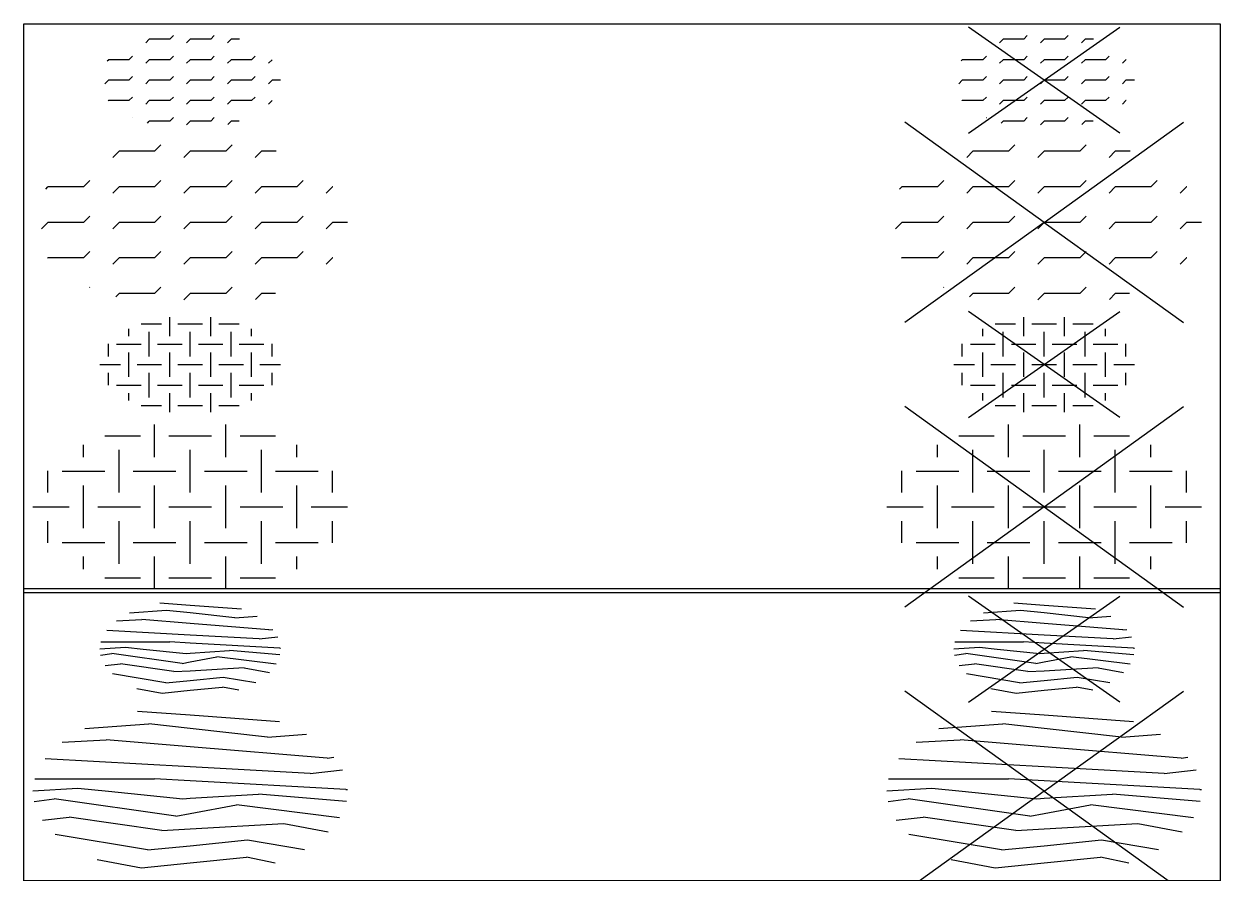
# Model space of a CAD drawing. Header units: metres. Extents: x -77 to 448, y 4806 to 5239.
# Drawn here: x -35.97 to -27.56, y 5056.42 to 5062.39 of the extents above; entities that cross this region are included whole.
import ezdxf
from ezdxf.enums import TextEntityAlignment as Align

# ---------------------------------------------------------------- set-up
doc = ezdxf.new("R2010")
doc.units = ezdxf.units.M
doc.layers.add('V-WE-VH-OPENVERHARDING_STRAATBAKSTEEN-S', color=90, linetype='Continuous', lineweight=25)
doc.styles.add('NLCS-ISO', font='NLCS-ISO.ttf')

# ---------------------------------------------------------------- blocks, each defined once
blk = doc.blocks.new('SVH-SPECIAAL_OVERIG_LANGSHOUT-SO')
for p, q in [((0, 2.672), (-1.847, 2.804)), ((3.141, 2.448), (0, 2.672)), ((-3.701, 2.209), (-1.451, 2.37)), ((0, 2.208), (-1.451, 2.37)), ((2.719, 1.906), (0, 2.208)), ((-4.498, 1.728), (-2.95, 1.814)), ((0, 1.568), (-2.95, 1.814)), ((2.719, 1.906), (4.084, 2.004)), ((4.812, 1.167), (0, 1.568)), ((0, 0.859), (-5.101, 1.143)), ((4.219, 0.625), (0, 0.859)), ((4.812, 1.167), (5.05, 1.206)), ((-5.465, 0.436), (-1.253, 0.436)), ((0, 0.366), (-1.253, 0.436)), ((4.219, 0.625), (5.346, 0.75)), ((-5.525, 0.019), (-3.946, 0.107)), ((-3.946, 0.107), (-2.874, 0)), ((5.469, 0.063), (0, 0.366)), ((5.469, 0.063), (5.524, 0.066)), ((-5.484, -0.364), (-4.781, -0.263)), ((-0.5, -0.875), (-4.781, -0.263)), ((-2.874, 0), (-0.255, -0.262)), ((-0.255, -0.262), (0, -0.246)), ((0, -0.246), (2.402, -0.096)), ((5.486, -0.353), (2.402, -0.096)), ((-0.5, -0.875), (0, -0.781)), ((0, -0.781), (1.629, -0.476)), ((5.249, -0.928), (1.629, -0.476)), ((-5.194, -1.015), (-4.254, -0.91)), ((-1, -1.375), (-4.254, -0.91)), ((0, -1.319), (3.294, -1.136)), ((3.294, -1.137), (4.847, -1.428)), ((-1.5, -2.063), (-4.748, -1.521)), ((-1, -1.375), (0, -1.319)), ((-1.5, -2.063), (0, -1.913)), ((0, -1.913), (2.016, -1.711)), ((2.015, -1.711), (4.014, -2.044)), ((-3.267, -2.399), (-1.715, -2.69)), ((-1.715, -2.69), (0, -2.519)), ((0, -2.519), (1.979, -2.321)), ((2.979, -2.521), (1.979, -2.321))]:
    blk.add_line(p, q)
at = {"style": 'NLCS-ISO'}
blk.add_attdef('KLEUR', text='', height=1.8, dxfattribs=at).set_placement((6.525, 0), align=Align.MIDDLE_LEFT)
at = {"style": 'NLCS-ISO', "flags": 1}
blk.add_attdef('FUNCTIE', text='', height=1.8, dxfattribs=at).set_placement((0, -3.975), align=Align.TOP_CENTER)
blk = doc.blocks.new('SVH-SPECIAAL_OVERIG_LANGSHOUT_KL-SO')
for p, q in [((-2.128, 1.27), (-0.834, 1.363)), ((0, 1.536), (-1.062, 1.612)), ((0, 1.27), (-0.834, 1.362)), ((1.806, 1.407), (0, 1.536)), ((1.563, 1.096), (0, 1.27)), ((-2.586, 0.993), (-1.696, 1.043)), ((0, 0.901), (-1.696, 1.043)), ((2.767, 0.671), (0, 0.901)), ((1.563, 1.096), (2.348, 1.152)), ((0, 0.494), (-2.933, 0.657)), ((2.426, 0.359), (0, 0.494)), ((2.426, 0.359), (3.074, 0.431)), ((2.767, 0.671), (2.904, 0.694)), ((-3.177, 0.011), (-2.269, 0.062)), ((-3.143, 0.251), (-0.72, 0.251)), ((-2.269, 0.062), (-1.653, 0)), ((0, 0.211), (-0.72, 0.251)), ((3.145, 0.036), (0, 0.211)), ((3.145, 0.036), (3.176, 0.038)), ((-3.153, -0.209), (-2.749, -0.151)), ((-0.288, -0.503), (-2.749, -0.151)), ((-1.653, 0), (-0.147, -0.151)), ((-0.146, -0.151), (0, -0.142)), ((0, -0.142), (1.381, -0.055)), ((0, -0.449), (0.937, -0.274)), ((3.018, -0.534), (0.937, -0.274)), ((3.154, -0.203), (1.381, -0.055)), ((-2.986, -0.583), (-2.446, -0.523)), ((-0.575, -0.791), (-2.446, -0.523)), ((-0.575, -0.791), (0, -0.759)), ((-0.288, -0.503), (0, -0.449)), ((0, -0.759), (1.894, -0.653)), ((1.894, -0.654), (2.787, -0.821)), ((-0.862, -1.186), (-2.73, -0.875)), ((-0.862, -1.186), (0, -1.1)), ((0, -1.1), (1.159, -0.984)), ((1.159, -0.984), (2.308, -1.175)), ((-1.878, -1.38), (-0.986, -1.547)), ((-0.986, -1.547), (0, -1.448)), ((0, -1.448), (1.138, -1.335)), ((1.713, -1.449), (1.138, -1.334))]:
    blk.add_line(p, q)
at = {"style": 'NLCS-ISO'}
blk.add_attdef('KLEUR', text='', height=1.8, dxfattribs=at).set_placement((4.25, 0), align=Align.MIDDLE_LEFT)
at = {"style": 'NLCS-ISO', "flags": 1}
blk.add_attdef('FUNCTIE', text='', height=1.8, dxfattribs=at).set_placement((0, -2.75), align=Align.TOP_CENTER)
blk = doc.blocks.new('SVH-SPECIAAL_OVERIG_TRANENPLAAT_01-SO')
for p, q in [((-1.25, 2.5), (-1.25, 2.898)), ((1.25, 2.5), (1.25, 2.898)), ((-3.75, 1.75), (-3.75, 2.185)), ((-2.995, 2.5), (-2.5, 2.5)), ((-2.5, 2.5), (-1.75, 2.5)), ((-1.25, 1.75), (-1.25, 2.5)), ((-0.75, 2.5), (0, 2.5)), ((0, 2.5), (0.75, 2.5)), ((1.25, 1.75), (1.25, 2.5)), ((1.75, 2.5), (2.5, 2.5)), ((2.5, 2.5), (2.995, 2.5)), ((3.75, 1.75), (3.75, 2.185)), ((-2.5, 0.5), (-2.5, 2)), ((0, 0.5), (0, 2)), ((2.5, 0.5), (2.5, 2)), ((-5, 0.5), (-5, 1.266)), ((5, 0.5), (5, 1.266)), ((-4.5, 1.25), (-3, 1.25)), ((-2, 1.25), (-0.5, 1.25)), ((0.5, 1.25), (2, 1.25)), ((3, 1.25), (4.5, 1.25)), ((-3.75, 0), (-3.75, 0.75)), ((-1.25, 0), (-1.25, 0.75)), ((1.25, 0), (1.25, 0.75)), ((3.75, 0), (3.75, 0.75)), ((-5.525, 0), (-5, 0)), ((-5, 0), (-4.25, 0)), ((-3.75, -0.75), (-3.75, 0)), ((-3.25, 0), (-2.5, 0)), ((-2.5, 0), (-1.75, 0)), ((-1.25, -0.75), (-1.25, 0)), ((-0.75, 0), (0, 0)), ((0, 0), (0.75, 0)), ((1.25, -0.75), (1.25, 0)), ((1.75, 0), (2.5, 0)), ((2.5, 0), (3.25, 0)), ((3.75, -0.75), (3.75, 0)), ((4.25, 0), (5, 0)), ((5, 0), (5.525, 0)), ((-5, -1.266), (-5, -0.5)), ((-2.5, -2), (-2.5, -0.5)), ((0, -2), (0, -0.5)), ((2.5, -2), (2.5, -0.5)), ((5, -1.266), (5, -0.5)), ((-4.5, -1.25), (-3, -1.25)), ((-2, -1.25), (-0.5, -1.25)), ((0.5, -1.25), (2, -1.25)), ((3, -1.25), (4.5, -1.25)), ((-3.75, -2.185), (-3.75, -1.75)), ((-1.25, -2.5), (-1.25, -1.75)), ((1.25, -2.5), (1.25, -1.75)), ((3.75, -2.185), (3.75, -1.75)), ((-2.995, -2.5), (-2.5, -2.5)), ((-2.5, -2.5), (-1.75, -2.5)), ((-1.25, -2.898), (-1.25, -2.5)), ((-0.75, -2.5), (0, -2.5)), ((0, -2.5), (0.75, -2.5)), ((1.25, -2.898), (1.25, -2.5)), ((1.75, -2.5), (2.5, -2.5)), ((2.5, -2.5), (2.995, -2.5))]:
    blk.add_line(p, q)
at = {"style": 'NLCS-ISO'}
blk.add_attdef('KLEUR', text='', height=1.8, dxfattribs=at).set_placement((6.525, 0), align=Align.MIDDLE_LEFT)
at = {"style": 'NLCS-ISO', "flags": 1}
blk.add_attdef('FUNCTIE', text='', height=1.8, dxfattribs=at).set_placement((0, -3.975), align=Align.TOP_CENTER)
blk = doc.blocks.new('SVH-SPECIAAL_OVERIG_TRANENPLAAT_01_KL-SO')
for p, q in [((-1.722, 1.437), (-1.438, 1.437)), ((-1.438, 1.437), (-1.006, 1.437)), ((-0.719, 1.437), (-0.719, 1.666)), ((-0.719, 1.006), (-0.719, 1.437)), ((-0.431, 1.437), (0, 1.437)), ((0, 1.437), (0.431, 1.437)), ((0.719, 1.437), (0.719, 1.666)), ((0.719, 1.006), (0.719, 1.437)), ((1.006, 1.437), (1.437, 1.437)), ((1.437, 1.437), (1.722, 1.437)), ((-2.156, 1.006), (-2.156, 1.256)), ((-1.438, 0.287), (-1.438, 1.15)), ((0, 0.287), (0, 1.15)), ((1.437, 0.287), (1.437, 1.15)), ((2.156, 1.006), (2.156, 1.256)), ((-2.875, 0.287), (-2.875, 0.728)), ((-2.587, 0.719), (-1.725, 0.719)), ((-2.156, 0), (-2.156, 0.431)), ((-1.15, 0.719), (-0.287, 0.719)), ((-0.719, 0), (-0.719, 0.431)), ((0.287, 0.719), (1.15, 0.719)), ((0.719, 0), (0.719, 0.431)), ((1.725, 0.719), (2.587, 0.719)), ((2.156, 0), (2.156, 0.431)), ((2.875, 0.287), (2.875, 0.728)), ((-3.177, 0), (-2.875, 0)), ((-2.875, 0), (-2.444, 0)), ((-2.156, -0.431), (-2.156, 0)), ((-1.869, 0), (-1.438, 0)), ((-1.438, 0), (-1.006, 0)), ((-0.719, -0.431), (-0.719, 0)), ((-0.431, 0), (0, 0)), ((0, 0), (0.431, 0)), ((0.719, -0.431), (0.719, 0)), ((1.006, 0), (1.437, 0)), ((1.437, 0), (1.869, 0)), ((2.156, -0.431), (2.156, 0)), ((2.444, 0), (2.875, 0)), ((2.875, 0), (3.177, 0)), ((-2.875, -0.728), (-2.875, -0.287)), ((-1.438, -1.15), (-1.438, -0.287)), ((0, -1.15), (0, -0.287)), ((1.437, -1.15), (1.437, -0.287)), ((2.875, -0.728), (2.875, -0.287)), ((-2.587, -0.719), (-1.725, -0.719)), ((-1.15, -0.719), (-0.287, -0.719)), ((0.287, -0.719), (1.15, -0.719)), ((1.725, -0.719), (2.587, -0.719)), ((-2.156, -1.256), (-2.156, -1.006)), ((-0.719, -1.438), (-0.719, -1.006)), ((0.719, -1.438), (0.719, -1.006)), ((2.156, -1.256), (2.156, -1.006)), ((-1.722, -1.438), (-1.438, -1.438)), ((-1.438, -1.438), (-1.006, -1.438)), ((-0.719, -1.666), (-0.719, -1.438)), ((-0.431, -1.438), (0, -1.438)), ((0, -1.438), (0.431, -1.438)), ((0.719, -1.666), (0.719, -1.438)), ((1.006, -1.438), (1.437, -1.438)), ((1.437, -1.438), (1.722, -1.438))]:
    blk.add_line(p, q)
at = {"style": 'NLCS-ISO'}
blk.add_attdef('KLEUR', text='', height=1.8, dxfattribs=at).set_placement((4.25, 0), align=Align.MIDDLE_LEFT)
at = {"style": 'NLCS-ISO', "flags": 1}
blk.add_attdef('FUNCTIE', text='', height=1.8, dxfattribs=at).set_placement((0, -2.75), align=Align.TOP_CENTER)
blk = doc.blocks.new('SVH-SPECIAAL_OVERIG_TRANENPLAAT_02-SO')
for p, q in [((-1.25, 2.5), (-1.029, 2.721)), ((1.25, 2.5), (1.471, 2.721)), ((-2.721, 2.279), (-2.5, 2.5)), ((-1.25, 2.5), (-2.5, 2.5)), ((-0.221, 2.279), (0, 2.5)), ((1.25, 2.5), (0, 2.5)), ((2.279, 2.279), (2.5, 2.5)), ((3.02, 2.5), (2.5, 2.5)), ((-3.75, 1.25), (-3.529, 1.471)), ((-1.25, 1.25), (-1.029, 1.471)), ((1.25, 1.25), (1.471, 1.471)), ((3.75, 1.25), (3.971, 1.471)), ((-5.078, 1.172), (-5, 1.25)), ((-3.75, 1.25), (-5, 1.25)), ((-2.721, 1.029), (-2.5, 1.25)), ((-1.25, 1.25), (-2.5, 1.25)), ((-0.221, 1.029), (0, 1.25)), ((1.25, 1.25), (0, 1.25)), ((2.279, 1.029), (2.5, 1.25)), ((3.75, 1.25), (2.5, 1.25)), ((4.779, 1.029), (5, 1.25)), ((5.014, 1.25), (5, 1.25)), ((-3.75, 0), (-5, 0)), ((-3.75, 0), (-3.529, 0.221)), ((-1.25, 0), (-2.5, 0)), ((-1.25, 0), (-1.029, 0.221)), ((1.25, 0), (0, 0)), ((1.25, 0), (1.471, 0.221)), ((3.75, 0), (2.5, 0)), ((3.75, 0), (3.971, 0.221)), ((5.525, 0), (5, 0)), ((-5.221, -0.221), (-5, 0)), ((-2.721, -0.221), (-2.5, 0)), ((-0.221, -0.221), (0, 0)), ((2.279, -0.221), (2.5, 0)), ((4.779, -0.221), (5, 0)), ((-5.007, -1.257), (-5, -1.25)), ((-3.75, -1.25), (-5, -1.25)), ((-3.75, -1.25), (-3.529, -1.029)), ((-2.721, -1.471), (-2.5, -1.25)), ((-1.25, -1.25), (-2.5, -1.25)), ((-1.25, -1.25), (-1.029, -1.029)), ((-0.221, -1.471), (0, -1.25)), ((1.25, -1.25), (0, -1.25)), ((1.25, -1.25), (1.471, -1.029)), ((2.279, -1.471), (2.5, -1.25)), ((3.75, -1.25), (2.5, -1.25)), ((3.75, -1.25), (3.971, -1.029)), ((4.779, -1.471), (5, -1.25)), ((5.014, -1.25), (5, -1.25)), ((-3.536, -2.286), (-3.529, -2.279)), ((-2.619, -2.619), (-2.5, -2.5)), ((-1.25, -2.5), (-2.5, -2.5)), ((-1.25, -2.5), (-1.029, -2.279)), ((-0.221, -2.721), (0, -2.5)), ((1.25, -2.5), (0, -2.5)), ((1.25, -2.5), (1.471, -2.279)), ((2.294, -2.707), (2.5, -2.5)), ((2.995, -2.5), (2.5, -2.5))]:
    blk.add_line(p, q)
at = {"style": 'NLCS-ISO'}
blk.add_attdef('KLEUR', text='', height=1.8, dxfattribs=at).set_placement((6.525, 0), align=Align.MIDDLE_LEFT)
at = {"style": 'NLCS-ISO', "flags": 1}
blk.add_attdef('FUNCTIE', text='', height=1.8, dxfattribs=at).set_placement((0, -3.975), align=Align.TOP_CENTER)
blk = doc.blocks.new('SVH-SPECIAAL_OVERIG_TRANENPLAAT_02_KL-SO')
for p, q in [((-1.565, 1.31), (-1.438, 1.438)), ((-0.719, 1.438), (-1.438, 1.438)), ((-0.719, 1.438), (-0.592, 1.565)), ((-0.127, 1.31), (0, 1.438)), ((0.719, 1.438), (0, 1.438)), ((0.719, 1.438), (0.846, 1.565)), ((1.31, 1.31), (1.438, 1.438)), ((1.736, 1.438), (1.438, 1.438)), ((-2.156, 0.719), (-2.029, 0.846)), ((-0.719, 0.719), (-0.592, 0.846)), ((0.719, 0.719), (0.846, 0.846)), ((2.156, 0.719), (2.283, 0.846)), ((-2.92, 0.674), (-2.875, 0.719)), ((-2.156, 0.719), (-2.875, 0.719)), ((-1.565, 0.592), (-1.438, 0.719)), ((-0.719, 0.719), (-1.438, 0.719)), ((-0.127, 0.592), (0, 0.719)), ((0.719, 0.719), (0, 0.719)), ((1.31, 0.592), (1.438, 0.719)), ((2.156, 0.719), (1.438, 0.719)), ((2.748, 0.592), (2.875, 0.719)), ((2.883, 0.719), (2.875, 0.719)), ((-2.156, 0), (-2.875, 0)), ((-2.156, 0), (-2.029, 0.127)), ((-0.719, 0), (-1.438, 0)), ((-0.719, 0), (-0.592, 0.127)), ((0.719, 0), (0, 0)), ((0.719, 0), (0.846, 0.127)), ((2.156, 0), (1.438, 0)), ((2.156, 0), (2.283, 0.127)), ((3.177, 0), (2.875, 0)), ((-3.002, -0.127), (-2.875, 0)), ((-1.565, -0.127), (-1.438, 0)), ((-0.127, -0.127), (0, 0)), ((1.31, -0.127), (1.438, 0)), ((2.748, -0.127), (2.875, 0)), ((-2.879, -0.723), (-2.875, -0.719)), ((-2.156, -0.719), (-2.875, -0.719)), ((-2.156, -0.719), (-2.029, -0.592)), ((-1.565, -0.846), (-1.438, -0.719)), ((-0.719, -0.719), (-1.438, -0.719)), ((-0.719, -0.719), (-0.592, -0.592)), ((-0.127, -0.846), (0, -0.719)), ((0.719, -0.719), (0, -0.719)), ((0.719, -0.719), (0.846, -0.592)), ((1.31, -0.846), (1.438, -0.719)), ((2.156, -0.719), (1.438, -0.719)), ((2.156, -0.719), (2.283, -0.592)), ((2.748, -0.846), (2.875, -0.719)), ((2.883, -0.719), (2.875, -0.719)), ((-2.033, -1.314), (-2.029, -1.31)), ((-1.506, -1.506), (-1.438, -1.438)), ((-0.719, -1.438), (-1.438, -1.438)), ((-0.719, -1.438), (-0.592, -1.31)), ((-0.127, -1.565), (0, -1.438)), ((0.719, -1.438), (0, -1.438)), ((0.719, -1.438), (0.846, -1.31)), ((1.319, -1.556), (1.438, -1.438)), ((1.722, -1.438), (1.438, -1.438))]:
    blk.add_line(p, q)
at = {"style": 'NLCS-ISO'}
blk.add_attdef('KLEUR', text='', height=1.8, dxfattribs=at).set_placement((4.25, 0), align=Align.MIDDLE_LEFT)
at = {"style": 'NLCS-ISO', "flags": 1}
blk.add_attdef('FUNCTIE', text='', height=1.8, dxfattribs=at).set_placement((0, -2.75), align=Align.TOP_CENTER)
blk = doc.blocks.new('V-SVH-SPECIAAL_OVERIG_LANGSHOUT-SO')
for p, q in [((0, 0), (-4.895, 3.524)), ((0, 0), (4.895, 3.524)), ((0, 2.672), (-1.847, 2.804)), ((3.141, 2.448), (0, 2.672)), ((-3.701, 2.209), (-1.451, 2.37)), ((0, 2.208), (-1.451, 2.37)), ((2.719, 1.906), (0, 2.208)), ((-4.498, 1.728), (-2.95, 1.814)), ((0, 1.568), (-2.95, 1.814)), ((2.719, 1.906), (4.084, 2.004)), ((4.812, 1.167), (0, 1.568)), ((0, 0.859), (-5.101, 1.143)), ((4.219, 0.625), (0, 0.859)), ((4.812, 1.167), (5.05, 1.206)), ((-5.465, 0.436), (-1.253, 0.436)), ((0, 0.366), (-1.253, 0.436)), ((4.219, 0.625), (5.346, 0.75)), ((-5.525, 0.019), (-3.946, 0.107)), ((0, 0), (-4.895, -3.524)), ((-3.946, 0.107), (-2.874, 0)), ((5.469, 0.063), (0, 0.366)), ((0, 0), (4.895, -3.524)), ((5.469, 0.063), (5.524, 0.066)), ((-5.484, -0.364), (-4.781, -0.263)), ((-0.5, -0.875), (-4.781, -0.263)), ((-2.874, 0), (-0.255, -0.262)), ((-0.255, -0.262), (0, -0.246)), ((0, -0.246), (2.402, -0.096)), ((5.486, -0.353), (2.402, -0.096)), ((-0.5, -0.875), (0, -0.781)), ((0, -0.781), (1.629, -0.476)), ((5.249, -0.928), (1.629, -0.476)), ((-5.194, -1.015), (-4.254, -0.91)), ((-1, -1.375), (-4.254, -0.91)), ((0, -1.319), (3.294, -1.136)), ((3.294, -1.137), (4.847, -1.428)), ((-1.5, -2.063), (-4.748, -1.521)), ((-1, -1.375), (0, -1.319)), ((-1.5, -2.063), (0, -1.913)), ((0, -1.913), (2.016, -1.711)), ((2.015, -1.711), (4.014, -2.044)), ((-3.267, -2.399), (-1.715, -2.69)), ((-1.715, -2.69), (0, -2.519)), ((0, -2.519), (1.979, -2.321)), ((2.979, -2.521), (1.979, -2.321))]:
    blk.add_line(p, q)
at = {"style": 'NLCS-ISO'}
blk.add_attdef('KLEUR', text='', height=1.8, dxfattribs=at).set_placement((6.525, 0), align=Align.MIDDLE_LEFT)
at = {"style": 'NLCS-ISO', "flags": 1}
blk.add_attdef('FUNCTIE', text='', height=1.8, dxfattribs=at).set_placement((0, -3.975), align=Align.TOP_CENTER)
blk = doc.blocks.new('V-SVH-SPECIAAL_OVERIG_LANGSHOUT_KL-SO')
for p, q in [((-2.662, -1.864), (2.662, 1.864)), ((2.662, -1.864), (-2.662, 1.864)), ((-2.128, 1.27), (-0.834, 1.363)), ((0, 1.536), (-1.062, 1.612)), ((0, 1.27), (-0.834, 1.362)), ((1.806, 1.407), (0, 1.536)), ((1.563, 1.096), (0, 1.27)), ((-2.586, 0.993), (-1.696, 1.043)), ((0, 0.901), (-1.696, 1.043)), ((2.767, 0.671), (0, 0.901)), ((1.563, 1.096), (2.348, 1.152)), ((0, 0.494), (-2.933, 0.657)), ((2.426, 0.359), (0, 0.494)), ((2.426, 0.359), (3.074, 0.431)), ((2.767, 0.671), (2.904, 0.694)), ((-3.177, 0.011), (-2.269, 0.062)), ((-3.143, 0.251), (-0.72, 0.251)), ((-2.269, 0.062), (-1.653, 0)), ((0, 0.211), (-0.72, 0.251)), ((3.145, 0.036), (0, 0.211)), ((3.145, 0.036), (3.176, 0.038)), ((-3.153, -0.209), (-2.749, -0.151)), ((-0.288, -0.503), (-2.749, -0.151)), ((-1.653, 0), (-0.147, -0.151)), ((-0.146, -0.151), (0, -0.142)), ((0, -0.142), (1.381, -0.055)), ((0, -0.449), (0.937, -0.274)), ((3.018, -0.534), (0.937, -0.274)), ((3.154, -0.203), (1.381, -0.055)), ((-2.986, -0.583), (-2.446, -0.523)), ((-0.575, -0.791), (-2.446, -0.523)), ((-0.575, -0.791), (0, -0.759)), ((-0.288, -0.503), (0, -0.449)), ((0, -0.759), (1.894, -0.653)), ((1.894, -0.654), (2.787, -0.821)), ((-0.862, -1.186), (-2.73, -0.875)), ((-0.862, -1.186), (0, -1.1)), ((0, -1.1), (1.159, -0.984)), ((1.159, -0.984), (2.308, -1.175)), ((-1.878, -1.38), (-0.986, -1.547)), ((-0.986, -1.547), (0, -1.448)), ((0, -1.448), (1.138, -1.335)), ((1.713, -1.449), (1.138, -1.334))]:
    blk.add_line(p, q)
at = {"style": 'NLCS-ISO'}
blk.add_attdef('KLEUR', text='', height=1.8, dxfattribs=at).set_placement((4.25, 0), align=Align.MIDDLE_LEFT)
at = {"style": 'NLCS-ISO', "flags": 1}
blk.add_attdef('FUNCTIE', text='', height=1.8, dxfattribs=at).set_placement((0, -2.75), align=Align.TOP_CENTER)
blk = doc.blocks.new('V-SVH-SPECIAAL_OVERIG_TRANENPLAAT_01-SO')
for p, q in [((0, 0), (-4.895, 3.524)), ((0, 0), (4.895, 3.524)), ((-1.25, 2.5), (-1.25, 2.898)), ((1.25, 2.5), (1.25, 2.898)), ((-3.75, 1.75), (-3.75, 2.185)), ((-2.995, 2.5), (-2.5, 2.5)), ((-2.5, 2.5), (-1.75, 2.5)), ((-1.25, 1.75), (-1.25, 2.5)), ((-0.75, 2.5), (0, 2.5)), ((0, 2.5), (0.75, 2.5)), ((1.25, 1.75), (1.25, 2.5)), ((1.75, 2.5), (2.5, 2.5)), ((2.5, 2.5), (2.995, 2.5)), ((3.75, 1.75), (3.75, 2.185)), ((-2.5, 0.5), (-2.5, 2)), ((0, 0.5), (0, 2)), ((2.5, 0.5), (2.5, 2)), ((-5, 0.5), (-5, 1.266)), ((5, 0.5), (5, 1.266)), ((-4.5, 1.25), (-3, 1.25)), ((-2, 1.25), (-0.5, 1.25)), ((0.5, 1.25), (2, 1.25)), ((3, 1.25), (4.5, 1.25)), ((-3.75, 0), (-3.75, 0.75)), ((-1.25, 0), (-1.25, 0.75)), ((1.25, 0), (1.25, 0.75)), ((3.75, 0), (3.75, 0.75)), ((-5.525, 0), (-5, 0)), ((-5, 0), (-4.25, 0)), ((0, 0), (-4.895, -3.524)), ((-3.75, -0.75), (-3.75, 0)), ((-3.25, 0), (-2.5, 0)), ((-2.5, 0), (-1.75, 0)), ((-1.25, -0.75), (-1.25, 0)), ((-0.75, 0), (0, 0)), ((0, 0), (0.75, 0)), ((0, 0), (4.895, -3.524)), ((1.25, -0.75), (1.25, 0)), ((1.75, 0), (2.5, 0)), ((2.5, 0), (3.25, 0)), ((3.75, -0.75), (3.75, 0)), ((4.25, 0), (5, 0)), ((5, 0), (5.525, 0)), ((-5, -1.266), (-5, -0.5)), ((-2.5, -2), (-2.5, -0.5)), ((0, -2), (0, -0.5)), ((2.5, -2), (2.5, -0.5)), ((5, -1.266), (5, -0.5)), ((-4.5, -1.25), (-3, -1.25)), ((-2, -1.25), (-0.5, -1.25)), ((0.5, -1.25), (2, -1.25)), ((3, -1.25), (4.5, -1.25)), ((-3.75, -2.185), (-3.75, -1.75)), ((-1.25, -2.5), (-1.25, -1.75)), ((1.25, -2.5), (1.25, -1.75)), ((3.75, -2.185), (3.75, -1.75)), ((-2.995, -2.5), (-2.5, -2.5)), ((-2.5, -2.5), (-1.75, -2.5)), ((-1.25, -2.898), (-1.25, -2.5)), ((-0.75, -2.5), (0, -2.5)), ((0, -2.5), (0.75, -2.5)), ((1.25, -2.898), (1.25, -2.5)), ((1.75, -2.5), (2.5, -2.5)), ((2.5, -2.5), (2.995, -2.5))]:
    blk.add_line(p, q)
at = {"style": 'NLCS-ISO'}
blk.add_attdef('KLEUR', text='', height=1.8, dxfattribs=at).set_placement((6.525, 0), align=Align.MIDDLE_LEFT)
at = {"style": 'NLCS-ISO', "flags": 1}
blk.add_attdef('FUNCTIE', text='', height=1.8, dxfattribs=at).set_placement((0, -3.975), align=Align.TOP_CENTER)
blk = doc.blocks.new('V-SVH-SPECIAAL_OVERIG_TRANENPLAAT_01_KL-SO')
for p, q in [((-2.662, -1.864), (2.662, 1.864)), ((2.662, -1.864), (-2.662, 1.864)), ((-1.722, 1.437), (-1.438, 1.437)), ((-1.438, 1.437), (-1.006, 1.437)), ((-0.719, 1.437), (-0.719, 1.666)), ((-0.719, 1.006), (-0.719, 1.437)), ((-0.431, 1.437), (0, 1.437)), ((0, 1.437), (0.431, 1.437)), ((0.719, 1.437), (0.719, 1.666)), ((0.719, 1.006), (0.719, 1.437)), ((1.006, 1.437), (1.437, 1.437)), ((1.437, 1.437), (1.722, 1.437)), ((-2.156, 1.006), (-2.156, 1.256)), ((-1.438, 0.287), (-1.438, 1.15)), ((0, 0.287), (0, 1.15)), ((1.437, 0.287), (1.437, 1.15)), ((2.156, 1.006), (2.156, 1.256)), ((-2.875, 0.287), (-2.875, 0.728)), ((-2.587, 0.719), (-1.725, 0.719)), ((-2.156, 0), (-2.156, 0.431)), ((-1.15, 0.719), (-0.287, 0.719)), ((-0.719, 0), (-0.719, 0.431)), ((0.287, 0.719), (1.15, 0.719)), ((0.719, 0), (0.719, 0.431)), ((1.725, 0.719), (2.587, 0.719)), ((2.156, 0), (2.156, 0.431)), ((2.875, 0.287), (2.875, 0.728)), ((-3.177, 0), (-2.875, 0)), ((-2.875, 0), (-2.444, 0)), ((-2.156, -0.431), (-2.156, 0)), ((-1.869, 0), (-1.438, 0)), ((-1.438, 0), (-1.006, 0)), ((-0.719, -0.431), (-0.719, 0)), ((-0.431, 0), (0, 0)), ((0, 0), (0.431, 0)), ((0.719, -0.431), (0.719, 0)), ((1.006, 0), (1.437, 0)), ((1.437, 0), (1.869, 0)), ((2.156, -0.431), (2.156, 0)), ((2.444, 0), (2.875, 0)), ((2.875, 0), (3.177, 0)), ((-2.875, -0.728), (-2.875, -0.287)), ((-1.438, -1.15), (-1.438, -0.287)), ((0, -1.15), (0, -0.287)), ((1.437, -1.15), (1.437, -0.287)), ((2.875, -0.728), (2.875, -0.287)), ((-2.587, -0.719), (-1.725, -0.719)), ((-1.15, -0.719), (-0.287, -0.719)), ((0.287, -0.719), (1.15, -0.719)), ((1.725, -0.719), (2.587, -0.719)), ((-2.156, -1.256), (-2.156, -1.006)), ((-0.719, -1.438), (-0.719, -1.006)), ((0.719, -1.438), (0.719, -1.006)), ((2.156, -1.256), (2.156, -1.006)), ((-1.722, -1.438), (-1.438, -1.438)), ((-1.438, -1.438), (-1.006, -1.438)), ((-0.719, -1.666), (-0.719, -1.438)), ((-0.431, -1.438), (0, -1.438)), ((0, -1.438), (0.431, -1.438)), ((0.719, -1.666), (0.719, -1.438)), ((1.006, -1.438), (1.437, -1.438)), ((1.437, -1.438), (1.722, -1.438))]:
    blk.add_line(p, q)
at = {"style": 'NLCS-ISO'}
blk.add_attdef('KLEUR', text='', height=1.8, dxfattribs=at).set_placement((4.25, 0), align=Align.MIDDLE_LEFT)
at = {"style": 'NLCS-ISO', "flags": 1}
blk.add_attdef('FUNCTIE', text='', height=1.8, dxfattribs=at).set_placement((0, -2.75), align=Align.TOP_CENTER)
blk = doc.blocks.new('V-SVH-SPECIAAL_OVERIG_TRANENPLAAT_02-SO')
for p, q in [((0, 0), (-4.895, 3.524)), ((0, 0), (4.895, 3.524)), ((-1.25, 2.5), (-1.029, 2.721)), ((1.25, 2.5), (1.471, 2.721)), ((-2.721, 2.279), (-2.5, 2.5)), ((-1.25, 2.5), (-2.5, 2.5)), ((-0.221, 2.279), (0, 2.5)), ((1.25, 2.5), (0, 2.5)), ((2.279, 2.279), (2.5, 2.5)), ((3.02, 2.5), (2.5, 2.5)), ((-3.75, 1.25), (-3.529, 1.471)), ((-1.25, 1.25), (-1.029, 1.471)), ((1.25, 1.25), (1.471, 1.471)), ((3.75, 1.25), (3.971, 1.471)), ((-5.078, 1.172), (-5, 1.25)), ((-3.75, 1.25), (-5, 1.25)), ((-2.721, 1.029), (-2.5, 1.25)), ((-1.25, 1.25), (-2.5, 1.25)), ((-0.221, 1.029), (0, 1.25)), ((1.25, 1.25), (0, 1.25)), ((2.279, 1.029), (2.5, 1.25)), ((3.75, 1.25), (2.5, 1.25)), ((4.779, 1.029), (5, 1.25)), ((5.014, 1.25), (5, 1.25)), ((-3.75, 0), (-5, 0)), ((0, 0), (-4.895, -3.524)), ((-3.75, 0), (-3.529, 0.221)), ((-1.25, 0), (-2.5, 0)), ((-1.25, 0), (-1.029, 0.221)), ((1.25, 0), (0, 0)), ((0, 0), (4.895, -3.524)), ((1.25, 0), (1.471, 0.221)), ((3.75, 0), (2.5, 0)), ((3.75, 0), (3.971, 0.221)), ((5.525, 0), (5, 0)), ((-5.221, -0.221), (-5, 0)), ((-2.721, -0.221), (-2.5, 0)), ((-0.221, -0.221), (0, 0)), ((2.279, -0.221), (2.5, 0)), ((4.779, -0.221), (5, 0)), ((-5.007, -1.257), (-5, -1.25)), ((-3.75, -1.25), (-5, -1.25)), ((-3.75, -1.25), (-3.529, -1.029)), ((-2.721, -1.471), (-2.5, -1.25)), ((-1.25, -1.25), (-2.5, -1.25)), ((-1.25, -1.25), (-1.029, -1.029)), ((-0.221, -1.471), (0, -1.25)), ((1.25, -1.25), (0, -1.25)), ((1.25, -1.25), (1.471, -1.029)), ((2.279, -1.471), (2.5, -1.25)), ((3.75, -1.25), (2.5, -1.25)), ((3.75, -1.25), (3.971, -1.029)), ((4.779, -1.471), (5, -1.25)), ((5.014, -1.25), (5, -1.25)), ((-3.536, -2.286), (-3.529, -2.279)), ((-2.619, -2.619), (-2.5, -2.5)), ((-1.25, -2.5), (-2.5, -2.5)), ((-1.25, -2.5), (-1.029, -2.279)), ((-0.221, -2.721), (0, -2.5)), ((1.25, -2.5), (0, -2.5)), ((1.25, -2.5), (1.471, -2.279)), ((2.294, -2.707), (2.5, -2.5)), ((2.995, -2.5), (2.5, -2.5))]:
    blk.add_line(p, q)
at = {"style": 'NLCS-ISO'}
blk.add_attdef('KLEUR', text='', height=1.8, dxfattribs=at).set_placement((6.525, 0), align=Align.MIDDLE_LEFT)
at = {"style": 'NLCS-ISO', "flags": 1}
blk.add_attdef('FUNCTIE', text='', height=1.8, dxfattribs=at).set_placement((0, -3.975), align=Align.TOP_CENTER)
blk = doc.blocks.new('V-SVH-SPECIAAL_OVERIG_TRANENPLAAT_02_KL-SO')
for p, q in [((-2.662, -1.864), (2.662, 1.864)), ((2.662, -1.864), (-2.662, 1.864)), ((-1.565, 1.31), (-1.438, 1.438)), ((-0.719, 1.438), (-1.438, 1.438)), ((-0.719, 1.438), (-0.592, 1.565)), ((-0.127, 1.31), (0, 1.438)), ((0.719, 1.438), (0, 1.438)), ((0.719, 1.438), (0.846, 1.565)), ((1.31, 1.31), (1.438, 1.438)), ((1.736, 1.438), (1.438, 1.438)), ((-2.156, 0.719), (-2.029, 0.846)), ((-0.719, 0.719), (-0.592, 0.846)), ((0.719, 0.719), (0.846, 0.846)), ((2.156, 0.719), (2.283, 0.846)), ((-2.92, 0.674), (-2.875, 0.719)), ((-2.156, 0.719), (-2.875, 0.719)), ((-1.565, 0.592), (-1.438, 0.719)), ((-0.719, 0.719), (-1.438, 0.719)), ((-0.127, 0.592), (0, 0.719)), ((0.719, 0.719), (0, 0.719)), ((1.31, 0.592), (1.438, 0.719)), ((2.156, 0.719), (1.438, 0.719)), ((2.748, 0.592), (2.875, 0.719)), ((2.883, 0.719), (2.875, 0.719)), ((-2.156, 0), (-2.875, 0)), ((-2.156, 0), (-2.029, 0.127)), ((-0.719, 0), (-1.438, 0)), ((-0.719, 0), (-0.592, 0.127)), ((0.719, 0), (0, 0)), ((0.719, 0), (0.846, 0.127)), ((2.156, 0), (1.438, 0)), ((2.156, 0), (2.283, 0.127)), ((3.177, 0), (2.875, 0)), ((-3.002, -0.127), (-2.875, 0)), ((-1.565, -0.127), (-1.438, 0)), ((-0.127, -0.127), (0, 0)), ((1.31, -0.127), (1.438, 0)), ((2.748, -0.127), (2.875, 0)), ((-2.879, -0.723), (-2.875, -0.719)), ((-2.156, -0.719), (-2.875, -0.719)), ((-2.156, -0.719), (-2.029, -0.592)), ((-1.565, -0.846), (-1.438, -0.719)), ((-0.719, -0.719), (-1.438, -0.719)), ((-0.719, -0.719), (-0.592, -0.592)), ((-0.127, -0.846), (0, -0.719)), ((0.719, -0.719), (0, -0.719)), ((0.719, -0.719), (0.846, -0.592)), ((1.31, -0.846), (1.438, -0.719)), ((2.156, -0.719), (1.438, -0.719)), ((2.156, -0.719), (2.283, -0.592)), ((2.748, -0.846), (2.875, -0.719)), ((2.883, -0.719), (2.875, -0.719)), ((-2.033, -1.314), (-2.029, -1.31)), ((-1.506, -1.506), (-1.438, -1.438)), ((-0.719, -1.438), (-1.438, -1.438)), ((-0.719, -1.438), (-0.592, -1.31)), ((-0.127, -1.565), (0, -1.438)), ((0.719, -1.438), (0, -1.438)), ((0.719, -1.438), (0.846, -1.31)), ((1.319, -1.556), (1.438, -1.438)), ((1.722, -1.438), (1.438, -1.438))]:
    blk.add_line(p, q)
at = {"style": 'NLCS-ISO'}
blk.add_attdef('KLEUR', text='', height=1.8, dxfattribs=at).set_placement((4.25, 0), align=Align.MIDDLE_LEFT)
at = {"style": 'NLCS-ISO', "flags": 1}
blk.add_attdef('FUNCTIE', text='', height=1.8, dxfattribs=at).set_placement((0, -2.75), align=Align.TOP_CENTER)

msp = doc.modelspace()

# ---------------------------------------------------------------- linework, layer by layer
at = {"color": 2}
for points in [[(-35.967, 5062.3934), (-27.5622, 5062.3934), (-27.5622, 5058.3926), (-35.967, 5058.3926)], [(-35.967, 5058.4227), (-27.5622, 5058.4227), (-27.5622, 5056.3688), (-35.967, 5056.3688)]]:
    msp.add_lwpolyline(points, close=True, dxfattribs=at)

# ---------------------------------------------------------------- block references
at = {"layer": 'V-WE-VH-OPENVERHARDING_STRAATBAKSTEEN-S', "xscale": 0.2, "yscale": 0.2, "zscale": 0.2}
for name, p in [('V-SVH-SPECIAAL_OVERIG_TRANENPLAAT_02_KL-SO', (-28.7985, 5061.9979)), ('SVH-SPECIAAL_OVERIG_TRANENPLAAT_02_KL-SO', (-34.7985, 5061.9979)), ('V-SVH-SPECIAAL_OVERIG_TRANENPLAAT_02-SO', (-28.7985, 5060.9979)), ('SVH-SPECIAAL_OVERIG_TRANENPLAAT_02-SO', (-34.7985, 5060.9979)), ('V-SVH-SPECIAAL_OVERIG_TRANENPLAAT_01_KL-SO', (-28.7985, 5059.9979)), ('SVH-SPECIAAL_OVERIG_TRANENPLAAT_01_KL-SO', (-34.7985, 5059.9979)), ('V-SVH-SPECIAAL_OVERIG_TRANENPLAAT_01-SO', (-28.7985, 5058.9979)), ('SVH-SPECIAAL_OVERIG_TRANENPLAAT_01-SO', (-34.7985, 5058.9979)), ('V-SVH-SPECIAAL_OVERIG_LANGSHOUT_KL-SO', (-28.7985, 5057.9979)), ('SVH-SPECIAAL_OVERIG_LANGSHOUT_KL-SO', (-34.7985, 5057.9979)), ('V-SVH-SPECIAAL_OVERIG_LANGSHOUT-SO', (-28.7985, 5056.9979)), ('SVH-SPECIAAL_OVERIG_LANGSHOUT-SO', (-34.7985, 5056.9979))]:
    msp.add_blockref(name, p, dxfattribs=at)

doc.saveas('drawing.dxf')
